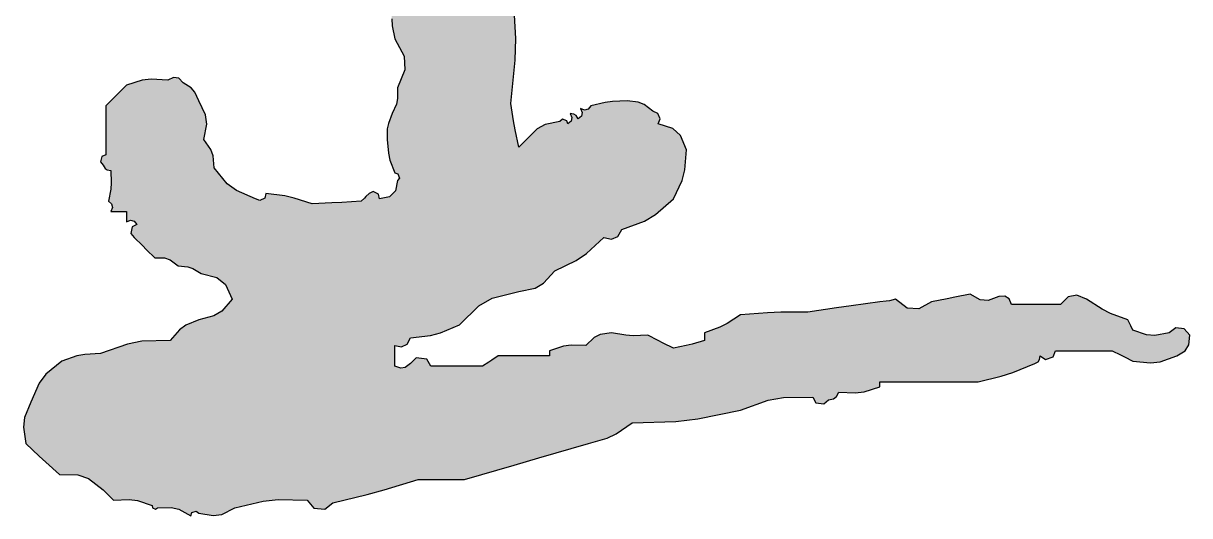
# Model space of a CAD drawing. Extents: x 43627 to 1359545, y -692302 to -50983.
# Drawn here: x 827562.5 to 827798, y -691057.2 to -690957.7 of the extents above; entities that cross this region are included whole.
import ezdxf
from ezdxf.enums import TextEntityAlignment as Align

# ---------------------------------------------------------------- set-up
doc = ezdxf.new("R2010")
doc.units = 0
doc.header["$LTSCALE"] = 1000
doc.header["$MEASUREMENT"] = 0
for name, color, linetype in [('_签字', 2, 'Continuous'), ('图签目录', 255, 'Continuous'), ('标准图签', 7, 'Continuous')]:
    doc.layers.add(name, color=color, linetype=linetype)
doc.styles.get("Standard").update_dxf_attribs({"font": 'gbenor.shx', "bigfont": 'gbcbig.shx'})
doc.styles.add('宋体', font='宋体.ttf', dxfattribs={"width": 0.8})

# ---------------------------------------------------------------- blocks, each defined once
blk = doc.blocks.new('A2图框参照（不打印）$0$A$C2DCB53A9')
blk.add_hatch(color=256).paths.add_polyline_path([(13.6001, 2.9437), (13.6128, 3.0278), (13.6212, 3.0696), (13.6418, 3.1521), (13.6804, 3.166), (13.6992, 3.1762), (13.7321, 3.2007), (13.7457, 3.2033), (13.7536, 3.2092), (13.7599, 3.2216), (13.7988, 3.2203), (13.8187, 3.2217), (13.8571, 3.2285), (13.8846, 3.2089), (13.9081, 3.205), (13.9405, 3.2146), (13.9738, 3.223), (13.9905, 3.2271), (14.0238, 3.2355), (14.0206, 3.2538), (14.0281, 3.2687), (14.0447, 3.2771), (14.0621, 3.2998), (14.0693, 3.3129), (14.0794, 3.3397), (14.053, 3.3572), (14.0413, 3.3723), (14.0308, 3.4022), (14.0108, 3.4267), (13.9841, 3.434), (13.9544, 3.423), (13.8979, 3.4185), (13.8693, 3.4128), (13.8154, 3.3952), (13.7738, 3.3987), (13.7521, 3.3972), (13.7113, 3.3883), (13.6851, 3.369), (13.6673, 3.3625), (13.6348, 3.3605), (13.6096, 3.3722), (13.5976, 3.3812), (13.5793, 3.4022), (13.5458, 3.4015), (13.5288, 3.4029), (13.4959, 3.4091), (13.4681, 3.4147), (13.4542, 3.4174), (13.4265, 3.423), (13.4129, 3.4035), (13.3939, 3.3964), (13.3709, 3.4022), (13.3403, 3.4263), (13.3074, 3.4287), (13.2737, 3.4091), (13.2421, 3.4064), (13.2258, 3.402), (13.1972, 3.3883), (13.1811, 3.3808), (13.1734, 3.3746), (13.1625, 3.3605), (13.1204, 3.3459), (13.095, 3.3444), (13.0514, 3.3535), (13.0441, 3.3624), (13.0342, 3.3648), (13.0236, 3.3605), (13.028, 3.3711), (13.0255, 3.381), (13.0166, 3.3883), (13.0145, 3.3798), (13.0027, 3.3758), (12.9958, 3.3813), (12.9442, 3.3665), (12.9188, 3.3566), (12.8708, 3.3327), (12.8708, 3.3216), (12.8708, 3.316), (12.8708, 3.3049), (12.8533, 3.3069), (12.8419, 3.3031), (12.8291, 3.291), (12.8112, 3.2442), (12.8095, 3.2145), (12.8222, 3.166), (12.8388, 3.1493), (12.8472, 3.141), (12.8638, 3.1243), (12.8838, 3.1276), (12.8972, 3.1237), (12.9125, 3.1104), (12.9081, 3.0972), (12.9194, 3.0822), (12.9333, 3.0826), (12.9656, 3.0645), (12.9866, 3.0597), (13.0236, 3.0618), (13.0566, 3.0671), (13.0735, 3.0685), (13.1069, 3.0688), (13.1526, 3.0909), (13.1816, 3.0957), (13.232, 3.0896), (13.2466, 3.0794), (13.253, 3.0713), (13.2598, 3.0549), (13.2385, 3.0028), (13.2339, 2.9719), (13.2389, 2.9159), (13.2298, 2.8578), (13.2194, 2.8282), (13.1903, 2.777), (13.1474, 2.7729), (13.1254, 2.767), (13.0861, 2.7492), (13.0249, 2.7279), (12.9912, 2.722), (12.9263, 2.7215), (12.925, 2.7338), (12.9092, 2.7417), (12.8986, 2.7353), (12.8986, 2.7242), (12.8986, 2.7187), (12.8986, 2.7076), (12.8458, 2.7132), (12.817, 2.7102), (12.7666, 2.6937), (12.736, 2.6631), (12.7207, 2.6478), (12.6902, 2.6173), (12.6895, 2.5642), (12.6923, 2.5371), (12.7041, 2.4853), (12.7184, 2.4665), (12.727, 2.4579), (12.7458, 2.4436), (12.7458, 2.4325), (12.7458, 2.4269), (12.7458, 2.4158), (12.7825, 2.4028), (12.8048, 2.4012), (12.843, 2.4089), (12.8886, 2.4133), (12.9118, 2.4191), (12.9541, 2.4367), (13.0183, 2.4521), (13.0503, 2.4652), (13.1069, 2.4992), (13.1462, 2.5007), (13.1669, 2.4977), (13.211, 2.483), (13.2121, 2.4812), (13.2152, 2.4934), (13.225, 2.4992), (13.2372, 2.4966), (13.2442, 2.4827), (13.2389, 2.4714), (13.2231, 2.4415), (13.2198, 2.4214), (13.225, 2.388), (13.2235, 2.3518), (13.225, 2.3333), (13.232, 2.2977), (13.2571, 2.2512), (13.259, 2.2147), (13.2389, 2.1658), (13.2392, 2.1374), (13.2362, 2.1223), (13.225, 2.0963), (13.2146, 2.07), (13.2116, 2.0552), (13.2111, 2.0269), (13.2145, 1.9899), (13.2188, 1.9712), (13.232, 1.9366), (13.2405, 1.9344), (13.2444, 1.9226), (13.2389, 1.9157), (13.2336, 1.8887), (13.2173, 1.8724), (13.1903, 1.8671), (13.1877, 1.8793), (13.1738, 1.8862), (13.1625, 1.881), (13.1542, 1.8726), (13.15, 1.8685), (13.1417, 1.8601), (13.0889, 1.8571), (13.0625, 1.8557), (13.0097, 1.8532), (12.9609, 1.8688), (12.9355, 1.8745), (12.8847, 1.881), (12.8821, 1.8688), (12.8682, 1.8618), (12.8569, 1.8671), (12.8058, 1.8889), (12.781, 1.9075), (12.7458, 1.9504), (12.7428, 1.9828), (12.7365, 2.0001), (12.718, 2.0269), (12.7258, 2.0682), (12.7225, 2.0932), (12.7041, 2.131), (12.6935, 2.1544), (12.6839, 2.1657), (12.6624, 2.1797), (12.6504, 2.1916), (12.6359, 2.194), (12.6207, 2.1866), (12.576, 2.189), (12.5523, 2.1861), (12.5096, 2.1727), (12.4874, 2.1505), (12.4762, 2.1394), (12.454, 2.1171), (12.454, 2.0644), (12.454, 2.038), (12.454, 1.9852), (12.4433, 1.9812), (12.4395, 1.966), (12.4471, 1.9574), (12.4521, 1.9487), (12.458, 1.9448), (12.4679, 1.9435), (12.4686, 1.9101), (12.4672, 1.893), (12.461, 1.8601), (12.4698, 1.8529), (12.4723, 1.843), (12.4679, 1.8324), (12.4846, 1.8324), (12.4929, 1.8324), (12.5096, 1.8324), (12.5096, 1.8212), (12.5096, 1.8157), (12.5096, 1.8046), (12.5202, 1.8089), (12.5301, 1.8065), (12.5374, 1.7976), (12.5247, 1.7913), (12.5212, 1.7737), (12.5304, 1.7629), (12.5527, 1.7407), (12.5638, 1.7296), (12.586, 1.7073), (12.6124, 1.7073), (12.6274, 1.7023), (12.6485, 1.6865), (12.6747, 1.6832), (12.6881, 1.6787), (12.711, 1.6657), (12.753, 1.6545), (12.7758, 1.6354), (12.7944, 1.5962), (12.7666, 1.5642), (12.7452, 1.551), (12.7041, 1.5406), (12.6691, 1.5263), (12.652, 1.5139), (12.6277, 1.4851), (12.5514, 1.4827), (12.5122, 1.4754), (12.4401, 1.4503), (12.3977, 1.4476), (12.3761, 1.4433), (12.3359, 1.4295), (12.293, 1.3942), (12.2744, 1.3695), (12.2526, 1.3184), (12.2353, 1.277), (12.2321, 1.2515), (12.2387, 1.2072), (12.2746, 1.1736), (12.2926, 1.157), (12.329, 1.1239), (12.3791, 1.1232), (12.4076, 1.1131), (12.4471, 1.0822), (12.4582, 1.0711), (12.4637, 1.0655), (12.4749, 1.0544), (12.5169, 1.0564), (12.5391, 1.0535), (12.579, 1.0405), (12.5797, 1.0343), (12.5876, 1.0304), (12.5929, 1.0336), (12.63, 1.0352), (12.6506, 1.0304), (12.6832, 1.0127), (12.6854, 1.0212), (12.6972, 1.0252), (12.7041, 1.0197), (12.7428, 1.0129), (12.766, 1.0163), (12.8013, 1.0336), (12.8773, 1.0523), (12.9176, 1.0566), (12.9958, 1.0544), (13.0139, 1.0331), (13.0433, 1.0302), (13.0653, 1.0475), (13.1577, 1.0697), (13.2036, 1.0822), (13.2945, 1.11), (13.3445, 1.11), (13.3695, 1.11), (13.4195, 1.11), (13.5529, 1.1489), (13.6195, 1.1684), (13.7529, 1.2072), (13.8032, 1.2214), (13.828, 1.2332), (13.871, 1.2628), (13.9885, 1.2664), (14.0477, 1.2734), (14.1627, 1.2975), (14.2372, 1.324), (14.2782, 1.3313), (14.3572, 1.3322), (14.3652, 1.3173), (14.3865, 1.3138), (14.3989, 1.3253), (14.4126, 1.3278), (14.4204, 1.3337), (14.4267, 1.3461), (14.4714, 1.3436), (14.4951, 1.3465), (14.5378, 1.36), (14.5378, 1.3656), (14.5378, 1.3739), (14.6434, 1.3739), (14.6962, 1.3739), (14.8018, 1.3739), (14.8642, 1.3889), (14.895, 1.3987), (14.9546, 1.4225), (14.9632, 1.4276), (14.9671, 1.4335), (14.9685, 1.4434), (14.9832, 1.4338), (15.0041, 1.4408), (15.0102, 1.4573), (15.0713, 1.4573), (15.1018, 1.4573), (15.163, 1.4573), (15.1852, 1.4462), (15.1963, 1.4406), (15.2185, 1.4295), (15.2658, 1.4244), (15.2918, 1.4274), (15.3366, 1.4434), (15.3591, 1.4569), (15.369, 1.4728), (15.3714, 1.499), (15.3569, 1.5161), (15.334, 1.5189), (15.3158, 1.5059), (15.2775, 1.4982), (15.2553, 1.4998), (15.2185, 1.5128), (15.213, 1.524), (15.2102, 1.5295), (15.2046, 1.5406), (15.1581, 1.558), (15.1354, 1.5694), (15.0935, 1.5962), (15.0674, 1.6071), (15.044, 1.6024), (15.024, 1.5823), (14.9713, 1.5823), (14.9449, 1.5823), (14.8921, 1.5823), (14.8858, 1.5973), (14.8735, 1.6047), (14.8573, 1.6031), (14.8286, 1.5925), (14.8073, 1.5944), (14.7809, 1.6101), (14.7393, 1.6018), (14.7184, 1.5976), (14.6767, 1.5893), (14.6427, 1.5702), (14.6105, 1.5725), (14.5795, 1.5962), (14.5631, 1.5921), (14.5547, 1.5907), (14.5378, 1.5893), (14.46, 1.5781), (14.4211, 1.5726), (14.3433, 1.5615), (14.271, 1.5609), (14.2349, 1.5595), (14.1627, 1.5545), (14.1265, 1.5306), (14.1064, 1.5206), (14.0655, 1.5059), (14.0655, 1.4976), (14.0655, 1.4934), (14.0655, 1.4851), (14.0326, 1.4752), (14.0158, 1.471), (13.9821, 1.4642), (13.9544, 1.4781), (13.9405, 1.4851), (13.9127, 1.499), (13.8737, 1.4976), (13.8538, 1.4991), (13.8154, 1.5059), (13.7847, 1.5012), (13.7682, 1.4929), (13.746, 1.4712), (13.7067, 1.4727), (13.686, 1.4697), (13.6487, 1.4573), (13.6487, 1.4517), (13.6487, 1.4434), (13.5932, 1.4434), (13.5654, 1.4434), (13.5098, 1.4434), (13.4931, 1.4323), (13.4848, 1.4267), (13.4681, 1.4156), (13.4126, 1.4156), (13.3848, 1.4156), (13.3292, 1.4156), (13.3181, 1.435), (13.2893, 1.4386), (13.2737, 1.4225), (13.26, 1.4126), (13.2481, 1.4107), (13.232, 1.4156), (13.232, 1.4378), (13.232, 1.4489), (13.232, 1.4712), (13.2503, 1.468), (13.2652, 1.4754), (13.2737, 1.492), (13.3278, 1.4988), (13.3551, 1.506), (13.4056, 1.5267), (13.4577, 1.5785), (13.4942, 1.5992), (13.5654, 1.617), (13.6093, 1.6261), (13.6325, 1.6394), (13.6626, 1.6726), (13.7203, 1.7003), (13.7479, 1.7192), (13.7946, 1.7629), (13.8152, 1.7581), (13.8325, 1.7655), (13.8432, 1.7837), (13.9038, 1.8067), (13.9334, 1.8244), (13.9821, 1.8671), (14.0054, 1.9165), (14.0128, 1.9446), (14.0169, 1.9991), (14.0012, 2.0373), (13.98, 2.0565), (13.9405, 2.0685), (13.9459, 2.0825), (13.9401, 2.0969), (13.9266, 2.1033), (13.9028, 2.1214), (13.8869, 2.1277), (13.8571, 2.131), (13.8179, 2.1295), (13.798, 2.1267), (13.7599, 2.1171), (13.7526, 2.1083), (13.7427, 2.1058), (13.7321, 2.1102), (13.7364, 2.0996), (13.734, 2.0897), (13.7251, 2.0824), (13.7201, 2.0911), (13.7142, 2.095), (13.7043, 2.0963), (13.7087, 2.0857), (13.7062, 2.0758), (13.6974, 2.0685), (13.6952, 2.077), (13.6834, 2.081), (13.6765, 2.0755), (13.6364, 2.0669), (13.6154, 2.0557), (13.5862, 2.0269), (13.5779, 2.0185), (13.5737, 2.0143), (13.5654, 2.006), (13.5556, 2.053), (13.5514, 2.0766), (13.5445, 2.1241), (13.5559, 2.2403), (13.5573, 2.2992), (13.5515, 2.4158), (13.5681, 2.4853), (13.5764, 2.52), (13.5932, 2.5895), (13.6067, 2.609), (13.6257, 2.6161), (13.6487, 2.6103), (13.6487, 2.6214), (13.6487, 2.627), (13.6487, 2.6381), (13.7508, 2.6524), (13.802, 2.6652), (13.8988, 2.7006), (13.9765, 2.7554), (14.0141, 2.7847), (14.0863, 2.8465), (14.1045, 2.8822), (14.1159, 2.8994), (14.1419, 2.9298), (14.1541, 2.9425), (14.158, 2.9541), (14.1558, 2.9715), (14.153, 2.9937), (14.1517, 3.0049), (14.1488, 3.0271), (14.1021, 3.0358), (14.0742, 3.0326), (14.0308, 3.0132), (14.0169, 2.9993), (14.0099, 2.9923), (13.996, 2.9785), (13.9405, 2.9507), (13.9127, 2.9368), (13.8571, 2.909), (13.8313, 2.8946), (13.8192, 2.884), (13.8015, 2.8604), (13.757, 2.8622), (13.7343, 2.8608), (13.6904, 2.8534), (13.6578, 2.8643), (13.6409, 2.8685), (13.6071, 2.8743), (13.5929, 2.8983), (13.591, 2.9173)])
for p, q in [((13.5573, 2.2992), (13.5515, 2.4158)), ((13.2235, 2.3518), (13.225, 2.3333)), ((13.225, 2.3333), (13.232, 2.2977)), ((13.232, 2.2977), (13.2571, 2.2512)), ((13.5559, 2.2403), (13.5573, 2.2992)), ((13.2571, 2.2512), (13.259, 2.2147)), ((13.5445, 2.1241), (13.5559, 2.2403)), ((13.259, 2.2147), (13.2389, 2.1658)), ((12.5096, 2.1727), (12.4874, 2.1505)), ((12.5523, 2.1861), (12.5096, 2.1727)), ((12.576, 2.189), (12.5523, 2.1861)), ((12.6207, 2.1866), (12.576, 2.189)), ((12.6359, 2.194), (12.6207, 2.1866)), ((12.6504, 2.1916), (12.6359, 2.194)), ((12.6624, 2.1797), (12.6504, 2.1916)), ((12.6839, 2.1657), (12.6624, 2.1797)), ((12.4762, 2.1394), (12.454, 2.1171)), ((12.4874, 2.1505), (12.4762, 2.1394)), ((12.6935, 2.1544), (12.6839, 2.1657)), ((12.7041, 2.131), (12.6935, 2.1544)), ((13.2392, 2.1374), (13.2362, 2.1223)), ((13.2389, 2.1658), (13.2392, 2.1374)), ((12.454, 2.1171), (12.454, 2.0644)), ((12.7225, 2.0932), (12.7041, 2.131)), ((13.2362, 2.1223), (13.225, 2.0963)), ((13.5514, 2.0766), (13.5445, 2.1241)), ((13.7427, 2.1058), (13.7321, 2.1102)), ((13.7321, 2.1102), (13.7364, 2.0996)), ((13.7526, 2.1083), (13.7427, 2.1058)), ((13.7599, 2.1171), (13.7526, 2.1083)), ((13.798, 2.1267), (13.7599, 2.1171)), ((13.8179, 2.1295), (13.798, 2.1267)), ((13.8571, 2.131), (13.8179, 2.1295)), ((13.8869, 2.1277), (13.8571, 2.131)), ((13.9028, 2.1214), (13.8869, 2.1277)), ((13.9266, 2.1033), (13.9028, 2.1214)), ((12.7258, 2.0682), (12.7225, 2.0932)), ((13.225, 2.0963), (13.2146, 2.07)), ((13.5556, 2.053), (13.5514, 2.0766)), ((13.6765, 2.0755), (13.6364, 2.0669)), ((13.6834, 2.081), (13.6765, 2.0755)), ((13.6952, 2.077), (13.6834, 2.081)), ((13.6974, 2.0685), (13.6952, 2.077)), ((13.7062, 2.0758), (13.6974, 2.0685)), ((13.7142, 2.095), (13.7043, 2.0963)), ((13.7043, 2.0963), (13.7087, 2.0857)), ((13.7087, 2.0857), (13.7062, 2.0758)), ((13.7201, 2.0911), (13.7142, 2.095)), ((13.7251, 2.0824), (13.7201, 2.0911)), ((13.734, 2.0897), (13.7251, 2.0824)), ((13.7364, 2.0996), (13.734, 2.0897)), ((13.9401, 2.0969), (13.9266, 2.1033)), ((13.9459, 2.0825), (13.9401, 2.0969)), ((13.9405, 2.0685), (13.9459, 2.0825)), ((12.454, 2.0644), (12.454, 2.038)), ((12.718, 2.0269), (12.7258, 2.0682)), ((13.2116, 2.0552), (13.2111, 2.0269)), ((13.2146, 2.07), (13.2116, 2.0552)), ((13.5654, 2.006), (13.5556, 2.053)), ((13.6154, 2.0557), (13.5862, 2.0269)), ((13.6364, 2.0669), (13.6154, 2.0557)), ((13.98, 2.0565), (13.9405, 2.0685)), ((14.0012, 2.0373), (13.98, 2.0565)), ((12.454, 2.038), (12.454, 1.9852)), ((12.7365, 2.0001), (12.718, 2.0269)), ((13.2111, 2.0269), (13.2145, 1.9899)), ((13.5737, 2.0143), (13.5654, 2.006)), ((13.5779, 2.0185), (13.5737, 2.0143)), ((13.5862, 2.0269), (13.5779, 2.0185)), ((14.0169, 1.9991), (14.0012, 2.0373)), ((12.4433, 1.9812), (12.4395, 1.966)), ((12.454, 1.9852), (12.4433, 1.9812)), ((12.7428, 1.9828), (12.7365, 2.0001)), ((12.7458, 1.9504), (12.7428, 1.9828)), ((13.2145, 1.9899), (13.2188, 1.9712)), ((14.0128, 1.9446), (14.0169, 1.9991)), ((12.4395, 1.966), (12.4471, 1.9574)), ((12.4471, 1.9574), (12.4521, 1.9487)), ((12.4521, 1.9487), (12.458, 1.9448)), ((12.781, 1.9075), (12.7458, 1.9504)), ((13.2188, 1.9712), (13.232, 1.9366)), ((12.458, 1.9448), (12.4679, 1.9435)), ((12.4679, 1.9435), (12.4686, 1.9101)), ((13.232, 1.9366), (13.2405, 1.9344)), ((13.2389, 1.9157), (13.2336, 1.8887)), ((13.2444, 1.9226), (13.2389, 1.9157)), ((13.2405, 1.9344), (13.2444, 1.9226)), ((13.9821, 1.8671), (14.0054, 1.9165)), ((14.0054, 1.9165), (14.0128, 1.9446)), ((12.4672, 1.893), (12.461, 1.8601)), ((12.4686, 1.9101), (12.4672, 1.893)), ((12.8058, 1.8889), (12.781, 1.9075)), ((12.8569, 1.8671), (12.8058, 1.8889)), ((13.1738, 1.8862), (13.1625, 1.881)), ((13.1877, 1.8793), (13.1738, 1.8862)), ((13.2336, 1.8887), (13.2173, 1.8724)), ((12.461, 1.8601), (12.4698, 1.8529)), ((12.4698, 1.8529), (12.4723, 1.843)), ((12.8682, 1.8618), (12.8569, 1.8671)), ((12.8821, 1.8688), (12.8682, 1.8618)), ((12.8847, 1.881), (12.8821, 1.8688)), ((12.9355, 1.8745), (12.8847, 1.881)), ((12.9609, 1.8688), (12.9355, 1.8745)), ((13.0097, 1.8532), (12.9609, 1.8688)), ((13.0625, 1.8557), (13.0097, 1.8532)), ((13.0889, 1.8571), (13.0625, 1.8557)), ((13.1417, 1.8601), (13.0889, 1.8571)), ((13.15, 1.8685), (13.1417, 1.8601)), ((13.1542, 1.8726), (13.15, 1.8685)), ((13.1625, 1.881), (13.1542, 1.8726)), ((13.1903, 1.8671), (13.1877, 1.8793)), ((13.2173, 1.8724), (13.1903, 1.8671)), ((13.9334, 1.8244), (13.9821, 1.8671)), ((12.4723, 1.843), (12.4679, 1.8324)), ((12.4679, 1.8324), (12.4846, 1.8324)), ((12.4846, 1.8324), (12.4929, 1.8324)), ((12.4929, 1.8324), (12.5096, 1.8324)), ((12.5096, 1.8324), (12.5096, 1.8212)), ((12.5096, 1.8212), (12.5096, 1.8157)), ((13.9038, 1.8067), (13.9334, 1.8244)), ((12.5096, 1.8157), (12.5096, 1.8046)), ((12.5096, 1.8046), (12.5202, 1.8089)), ((12.5202, 1.8089), (12.5301, 1.8065)), ((12.5247, 1.7913), (12.5212, 1.7737)), ((12.5374, 1.7976), (12.5247, 1.7913)), ((12.5301, 1.8065), (12.5374, 1.7976)), ((13.8432, 1.7837), (13.9038, 1.8067)), ((12.5212, 1.7737), (12.5304, 1.7629)), ((12.5304, 1.7629), (12.5527, 1.7407)), ((13.7479, 1.7192), (13.7946, 1.7629)), ((13.7946, 1.7629), (13.8152, 1.7581)), ((13.8152, 1.7581), (13.8325, 1.7655)), ((13.8325, 1.7655), (13.8432, 1.7837)), ((12.5527, 1.7407), (12.5638, 1.7296)), ((12.5638, 1.7296), (12.586, 1.7073)), ((12.586, 1.7073), (12.6124, 1.7073)), ((12.6124, 1.7073), (12.6274, 1.7023)), ((12.6274, 1.7023), (12.6485, 1.6865)), ((13.6626, 1.6726), (13.7203, 1.7003)), ((13.7203, 1.7003), (13.7479, 1.7192)), ((12.6485, 1.6865), (12.6747, 1.6832)), ((12.6747, 1.6832), (12.6881, 1.6787)), ((12.6881, 1.6787), (12.711, 1.6657)), ((12.711, 1.6657), (12.753, 1.6545)), ((13.6325, 1.6394), (13.6626, 1.6726)), ((12.753, 1.6545), (12.7758, 1.6354)), ((12.7758, 1.6354), (12.7944, 1.5962)), ((13.6093, 1.6261), (13.6325, 1.6394)), ((13.4942, 1.5992), (13.5654, 1.617)), ((13.5654, 1.617), (13.6093, 1.6261)), ((14.7393, 1.6018), (14.7184, 1.5976)), ((14.7809, 1.6101), (14.7393, 1.6018)), ((14.8073, 1.5944), (14.7809, 1.6101)), ((14.8573, 1.6031), (14.8286, 1.5925)), ((14.8735, 1.6047), (14.8573, 1.6031)), ((14.8858, 1.5973), (14.8735, 1.6047)), ((15.044, 1.6024), (15.024, 1.5823)), ((15.0674, 1.6071), (15.044, 1.6024)), ((15.0935, 1.5962), (15.0674, 1.6071)), ((12.7944, 1.5962), (12.7666, 1.5642)), ((13.4056, 1.5267), (13.4577, 1.5785)), ((13.4577, 1.5785), (13.4942, 1.5992)), ((14.4211, 1.5726), (14.3433, 1.5615)), ((14.46, 1.5781), (14.4211, 1.5726)), ((14.5378, 1.5893), (14.46, 1.5781)), ((14.5547, 1.5907), (14.5378, 1.5893)), ((14.5631, 1.5921), (14.5547, 1.5907)), ((14.5795, 1.5962), (14.5631, 1.5921)), ((14.6105, 1.5725), (14.5795, 1.5962)), ((14.6427, 1.5702), (14.6105, 1.5725)), ((14.6767, 1.5893), (14.6427, 1.5702)), ((14.7184, 1.5976), (14.6767, 1.5893)), ((14.8286, 1.5925), (14.8073, 1.5944)), ((14.8921, 1.5823), (14.8858, 1.5973)), ((14.9449, 1.5823), (14.8921, 1.5823)), ((14.9713, 1.5823), (14.9449, 1.5823)), ((15.024, 1.5823), (14.9713, 1.5823)), ((15.1354, 1.5694), (15.0935, 1.5962)), ((12.7041, 1.5406), (12.6691, 1.5263)), ((12.7452, 1.551), (12.7041, 1.5406)), ((12.7666, 1.5642), (12.7452, 1.551)), ((14.1627, 1.5545), (14.1265, 1.5306)), ((14.2349, 1.5595), (14.1627, 1.5545)), ((14.271, 1.5609), (14.2349, 1.5595)), ((14.3433, 1.5615), (14.271, 1.5609)), ((15.1581, 1.558), (15.1354, 1.5694)), ((15.2046, 1.5406), (15.1581, 1.558)), ((15.2102, 1.5295), (15.2046, 1.5406)), ((12.652, 1.5139), (12.6277, 1.4851)), ((12.6691, 1.5263), (12.652, 1.5139)), ((13.3551, 1.506), (13.4056, 1.5267)), ((14.1064, 1.5206), (14.0655, 1.5059)), ((14.1265, 1.5306), (14.1064, 1.5206)), ((15.213, 1.524), (15.2102, 1.5295)), ((15.2185, 1.5128), (15.213, 1.524)), ((15.2553, 1.4998), (15.2185, 1.5128)), ((15.334, 1.5189), (15.3158, 1.5059)), ((15.3569, 1.5161), (15.334, 1.5189)), ((15.3714, 1.499), (15.3569, 1.5161)), ((12.5514, 1.4827), (12.5122, 1.4754)), ((12.6277, 1.4851), (12.5514, 1.4827)), ((13.2652, 1.4754), (13.2737, 1.492)), ((13.2737, 1.492), (13.3278, 1.4988)), ((13.3278, 1.4988), (13.3551, 1.506)), ((13.7682, 1.4929), (13.746, 1.4712)), ((13.7847, 1.5012), (13.7682, 1.4929)), ((13.8154, 1.5059), (13.7847, 1.5012)), ((13.8538, 1.4991), (13.8154, 1.5059)), ((13.8737, 1.4976), (13.8538, 1.4991)), ((13.9127, 1.499), (13.8737, 1.4976)), ((13.9405, 1.4851), (13.9127, 1.499)), ((13.9544, 1.4781), (13.9405, 1.4851)), ((13.9821, 1.4642), (13.9544, 1.4781)), ((14.0655, 1.4851), (14.0326, 1.4752)), ((14.0655, 1.5059), (14.0655, 1.4976)), ((14.0655, 1.4976), (14.0655, 1.4934)), ((14.0655, 1.4934), (14.0655, 1.4851)), ((15.2775, 1.4982), (15.2553, 1.4998)), ((15.3158, 1.5059), (15.2775, 1.4982)), ((15.369, 1.4728), (15.3714, 1.499)), ((12.3977, 1.4476), (12.3761, 1.4433)), ((12.4401, 1.4503), (12.3977, 1.4476)), ((12.5122, 1.4754), (12.4401, 1.4503)), ((13.232, 1.4489), (13.232, 1.4712)), ((13.232, 1.4712), (13.2503, 1.468)), ((13.232, 1.4378), (13.232, 1.4489)), ((13.2503, 1.468), (13.2652, 1.4754)), ((13.686, 1.4697), (13.6487, 1.4573)), ((13.6487, 1.4573), (13.6487, 1.4517)), ((13.6487, 1.4517), (13.6487, 1.4489)), ((13.6487, 1.4489), (13.6487, 1.4434)), ((13.7067, 1.4727), (13.686, 1.4697)), ((13.746, 1.4712), (13.7067, 1.4727)), ((14.0158, 1.471), (13.9821, 1.4642)), ((14.0326, 1.4752), (14.0158, 1.471)), ((15.0041, 1.4408), (15.0102, 1.4573)), ((15.0102, 1.4573), (15.0713, 1.4573)), ((15.0713, 1.4573), (15.1018, 1.4573)), ((15.1018, 1.4573), (15.163, 1.4573)), ((15.163, 1.4573), (15.1852, 1.4462)), ((15.1852, 1.4462), (15.1963, 1.4406)), ((15.3366, 1.4434), (15.3591, 1.4569)), ((15.3591, 1.4569), (15.369, 1.4728)), ((12.3359, 1.4295), (12.293, 1.3942)), ((12.3761, 1.4433), (12.3359, 1.4295)), ((13.232, 1.4156), (13.232, 1.4378)), ((13.2481, 1.4107), (13.232, 1.4156)), ((13.2737, 1.4225), (13.26, 1.4126)), ((13.2893, 1.4386), (13.2737, 1.4225)), ((13.3181, 1.435), (13.2893, 1.4386)), ((13.3292, 1.4156), (13.3181, 1.435)), ((13.3848, 1.4156), (13.3292, 1.4156)), ((13.4126, 1.4156), (13.3848, 1.4156)), ((13.4681, 1.4156), (13.4126, 1.4156)), ((13.4848, 1.4267), (13.4681, 1.4156)), ((13.4931, 1.4323), (13.4848, 1.4267)), ((13.5098, 1.4434), (13.4931, 1.4323)), ((13.5654, 1.4434), (13.5098, 1.4434)), ((13.5932, 1.4434), (13.5654, 1.4434)), ((13.6487, 1.4434), (13.5932, 1.4434)), ((14.895, 1.3987), (14.9546, 1.4225)), ((14.9546, 1.4225), (14.9632, 1.4276)), ((14.9632, 1.4276), (14.9671, 1.4335)), ((14.9671, 1.4335), (14.9685, 1.4434)), ((14.9685, 1.4434), (14.9832, 1.4338)), ((14.9832, 1.4338), (15.0041, 1.4408)), ((15.1963, 1.4406), (15.2185, 1.4295)), ((15.2185, 1.4295), (15.2658, 1.4244)), ((15.2658, 1.4244), (15.2918, 1.4274)), ((15.2918, 1.4274), (15.3366, 1.4434)), ((12.293, 1.3942), (12.2744, 1.3695)), ((13.26, 1.4126), (13.2481, 1.4107)), ((14.8018, 1.3739), (14.8642, 1.3889)), ((14.8642, 1.3889), (14.895, 1.3987)), ((12.2744, 1.3695), (12.2526, 1.3184)), ((14.4951, 1.3465), (14.5378, 1.36)), ((14.5378, 1.3684), (14.5378, 1.3739)), ((14.5378, 1.3739), (14.6434, 1.3739)), ((14.5378, 1.3656), (14.5378, 1.3684)), ((14.5378, 1.36), (14.5378, 1.3656)), ((14.6434, 1.3739), (14.6962, 1.3739)), ((14.6962, 1.3739), (14.8018, 1.3739)), ((14.1627, 1.2975), (14.2372, 1.324)), ((14.2372, 1.324), (14.2782, 1.3313)), ((14.2782, 1.3313), (14.3572, 1.3322)), ((14.3572, 1.3322), (14.3652, 1.3173)), ((14.3865, 1.3138), (14.3989, 1.3253)), ((14.3989, 1.3253), (14.4126, 1.3278)), ((14.4126, 1.3278), (14.4204, 1.3337)), ((14.4204, 1.3337), (14.4267, 1.3461)), ((14.4267, 1.3461), (14.4714, 1.3436)), ((14.4714, 1.3436), (14.4951, 1.3465)), ((12.2526, 1.3184), (12.2353, 1.277)), ((14.0477, 1.2734), (14.1627, 1.2975)), ((14.3652, 1.3173), (14.3865, 1.3138)), ((12.2353, 1.277), (12.2321, 1.2515)), ((13.828, 1.2332), (13.871, 1.2628)), ((13.871, 1.2628), (13.9885, 1.2664)), ((13.9885, 1.2664), (14.0477, 1.2734)), ((12.2321, 1.2515), (12.2387, 1.2072)), ((13.8032, 1.2214), (13.828, 1.2332)), ((12.2387, 1.2072), (12.2746, 1.1736)), ((13.6195, 1.1684), (13.7529, 1.2072)), ((13.7529, 1.2072), (13.8032, 1.2214)), ((12.2746, 1.1736), (12.2926, 1.157)), ((13.5529, 1.1489), (13.6195, 1.1684)), ((12.2926, 1.157), (12.329, 1.1239)), ((13.4195, 1.11), (13.5529, 1.1489)), ((12.329, 1.1239), (12.3791, 1.1232)), ((12.3791, 1.1232), (12.4076, 1.1131)), ((12.4076, 1.1131), (12.4471, 1.0822)), ((13.2036, 1.0822), (13.2945, 1.11)), ((13.2945, 1.11), (13.3445, 1.11)), ((13.3445, 1.11), (13.3695, 1.11)), ((13.3695, 1.11), (13.4195, 1.11)), ((12.4471, 1.0822), (12.4582, 1.0711)), ((12.4582, 1.0711), (12.4637, 1.0655)), ((13.0653, 1.0475), (13.1577, 1.0697)), ((13.1577, 1.0697), (13.2036, 1.0822)), ((12.4637, 1.0655), (12.4749, 1.0544)), ((12.4749, 1.0544), (12.5169, 1.0564)), ((12.5169, 1.0564), (12.5391, 1.0535)), ((12.5391, 1.0535), (12.579, 1.0405)), ((12.579, 1.0405), (12.5797, 1.0343)), ((12.8013, 1.0336), (12.8773, 1.0523)), ((12.8773, 1.0523), (12.9176, 1.0566)), ((12.9176, 1.0566), (12.9958, 1.0544)), ((12.9958, 1.0544), (13.0139, 1.0331)), ((13.0433, 1.0302), (13.0653, 1.0475)), ((12.5797, 1.0343), (12.5876, 1.0304)), ((12.5876, 1.0304), (12.5929, 1.0336)), ((12.5929, 1.0336), (12.63, 1.0352)), ((12.63, 1.0352), (12.6506, 1.0304)), ((12.6506, 1.0304), (12.6832, 1.0127)), ((12.6832, 1.0127), (12.6854, 1.0212)), ((12.6854, 1.0212), (12.6972, 1.0252)), ((12.6972, 1.0252), (12.7041, 1.0197)), ((12.7041, 1.0197), (12.7428, 1.0129)), ((12.7428, 1.0129), (12.766, 1.0163)), ((12.766, 1.0163), (12.8013, 1.0336)), ((13.0139, 1.0331), (13.0433, 1.0302))]:
    blk.add_line(p, q)
blk = doc.blocks.new('ztwj09')
at = {"layer": '_签字', "xscale": 75, "yscale": 75, "zscale": 75}
blk.add_blockref('A2图框参照（不打印）$0$A$C2DCB53A9', (120027.14, 1168.34), dxfattribs=at)
at = {"layer": '图签目录', "style": '宋体', "width": 0.8}
for tag, p in [('图纸编号', (144883.3, 2512.99)), ('图纸时间', (136700.43, 1527.64)), ('设计号', (140575, 1500))]:
    blk.add_attdef(tag, text='', height=300, dxfattribs=at).set_placement(p, align=Align.MIDDLE)
at = {"layer": '图签目录', "lineweight": 30, "width": 0.8, "flags": 104}
for tag, p in [('图纸名称', (138575, 2500)), ('工程名称', (130575, 2492.02)), ('建设单位', (122575, 2466.35))]:
    blk.add_attdef(tag, text='', height=300, dxfattribs=at).set_placement(p, align=Align.MIDDLE_CENTER)
at = {"layer": '图签目录', "style": '宋体', "width": 0.8}
for tag, p in [('65', (142571.65, 1364.23)), ('3', (144871.77, 1346.92))]:
    blk.add_attdef(tag, text='', height=300, dxfattribs=at).set_placement(p, align=Align.CENTER)

msp = doc.modelspace()

# ---------------------------------------------------------------- block references
at = {"layer": '标准图签'}
msp.add_blockref('ztwj09', (706618, -692301.53), dxfattribs=at)

doc.saveas('drawing.dxf')
